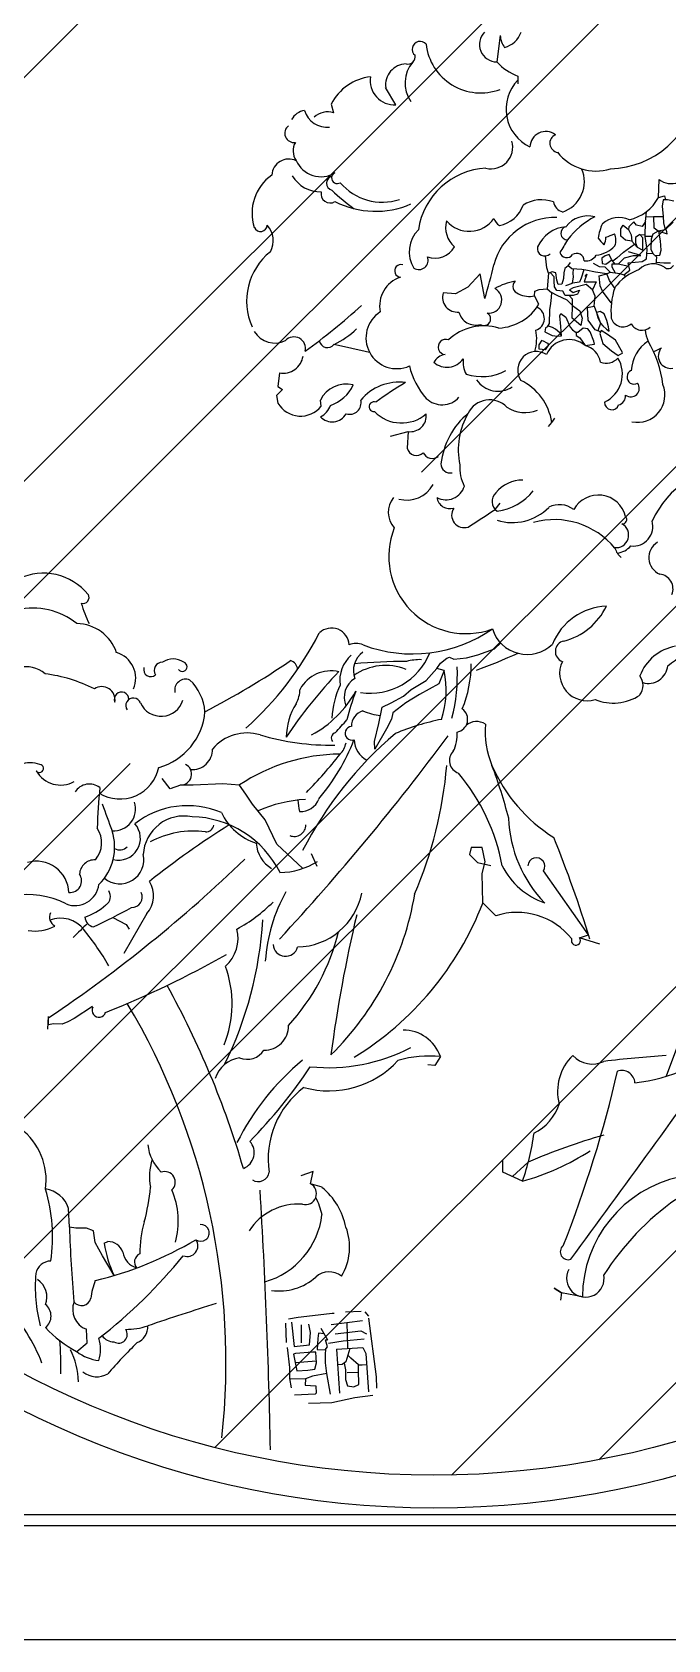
# Model space of a CAD drawing. Extents: x -782 to 1718, y 627 to 2827.
# Drawn here: x 102 to 680, y 627 to 2092 of the extents above; entities that cross this region are included whole.
import ezdxf

# ---------------------------------------------------------------- set-up
doc = ezdxf.new("R2010")
doc.units = 0
doc.header["$MEASUREMENT"] = 0
for name, color, linetype in [('2', 2, 'CONTINUOUS'), ('3', 3, 'CONTINUOUS'), ('7', 7, 'CONTINUOUS'), ('BH', 3, 'CONTINUOUS')]:
    doc.layers.add(name, color=color, linetype=linetype)

msp = doc.modelspace()

# ---------------------------------------------------------------- hatches: boundary and pattern name
at = {"layer": 'BH'}
h = msp.add_hatch(dxfattribs=at)
h.set_pattern_fill('AR-RROOF', color=256, scale=500, angle=45, style=0)
h.set_pattern_definition([(45, (-3402.15, -2521.13), (424.264, 1131.37), [7500, -1000, 2500, -500]), (45, (-3108.7, -1874.1), (-823.78, 116.67), [1500, -165, 3000, -375]), (45, (-3525.9, -2043.83), (1601.597, 2075.358), [4000, -700, 2000, -500])])
edge = h.paths.add_edge_path()
edge.add_arc((467.5, 1577.4), 800, 0, 360)

# ---------------------------------------------------------------- linework, layer by layer
at = {"layer": '2', "linetype": 'CONTINUOUS'}
msp.add_line((1717.5, 627.4), (-782.5, 627.4), dxfattribs=at)
at = {"layer": '3'}
for p, q in [((1617.5, 741.3), (-682.5, 741.3)), ((1617.5, 731.3), (-682.5, 731.3))]:
    msp.add_line(p, q, dxfattribs=at)
at = {"layer": '7'}
for radius in [830, 800]:
    msp.add_circle((467.5, 1577.4), radius, dxfattribs=at)
at = {"layer": 'BH'}
for p, q in [((527.8, 2088.4), (524.7, 2064.4)), ((543.8, 2051.4), (543.8, 2044.4)), ((432.8, 2025.4), (423.5, 2041)), ((374, 2026.1), (376.1, 2018)), ((671.8, 1940.9), (672.5, 1957.4)), ((671.8, 1940.9), (677.4, 1942.5)), ((676.1, 1938.9), (675.3, 1933.2)), ((675.3, 1933.2), (676.1, 1923.8)), ((680.2, 1938.9), (676.1, 1938.9)), ((677.4, 1942.5), (678.2, 1938.9)), ((685.9, 1937.7), (680.2, 1938.9)), ((649.3, 1918.7), (645, 1914.4)), ((651.9, 1915.8), (649.3, 1918.7)), ((660.1, 1919), (656.9, 1914.7)), ((659.8, 1905.4), (660.1, 1919)), ((660.1, 1919), (660.8, 1928)), ((660.5, 1923.5), (667.3, 1923.7)), ((667.3, 1923.7), (676.1, 1923.8)), ((667.9, 1913), (667.6, 1923.7)), ((676.1, 1923.8), (676.5, 1917.8)), ((678, 1911.4), (685.1, 1918.6)), ((637.7, 1912.5), (639.6, 1915.9)), ((637.7, 1905.8), (637.7, 1912.5)), ((641.8, 1902), (637.7, 1905.8)), ((639.6, 1915.9), (644.5, 1911.8)), ((645, 1914.4), (644.5, 1911.8)), ((644.5, 1911.8), (647.1, 1906.9)), ((647.1, 1906.9), (647.5, 1901.3)), ((655, 1907.3), (650.9, 1904.6)), ((650.9, 1904.6), (650.9, 1899.8)), ((656.9, 1914.7), (651.9, 1915.8)), ((657.7, 1904.3), (655, 1907.3)), ((655, 1907.3), (659.8, 1907.1)), ((657.7, 1893), (657.7, 1904.3)), ((665.9, 1905.4), (659.8, 1905.4)), ((661.6, 1893.5), (659.8, 1905.4)), ((666.7, 1907.7), (665.2, 1903.1)), ((671.6, 1910.3), (666.7, 1907.7)), ((671.6, 1910.3), (667.9, 1913)), ((678, 1911.4), (671.6, 1910.3)), ((673.8, 1901.6), (672.3, 1910.4)), ((672.3, 1910.4), (679.9, 1908)), ((676.5, 1917.8), (678, 1911.4)), ((678, 1911.4), (678, 1911.4)), ((679.9, 1908), (679.2, 1911.6)), ((627, 1889.2), (623.4, 1887.7)), ((629.2, 1884.5), (627, 1889.2)), ((640, 1891.3), (633.9, 1885.7)), ((640, 1891.3), (649.9, 1898.4)), ((647.5, 1901.3), (641.8, 1902)), ((655.9, 1888.2), (644.7, 1891.5)), ((652.4, 1895.6), (647.5, 1901.3)), ((650.9, 1899.8), (652.4, 1895.6)), ((652.4, 1895.6), (657.7, 1893)), ((660.9, 1885.2), (661.6, 1893.5)), ((667.1, 1889.6), (661.3, 1890.1)), ((665.2, 1903.1), (664.8, 1893.7)), ((664.8, 1893.7), (667.1, 1889.6)), ((667.1, 1889.6), (670.1, 1887)), ((673.1, 1888.5), (674.2, 1893)), ((674.2, 1893), (673.8, 1901.6)), ((570.1, 1876.8), (569, 1887.7)), ((571.6, 1872.2), (570.1, 1876.8)), ((586.5, 1876.3), (585.6, 1872.5)), ((589.7, 1878.6), (586.5, 1876.3)), ((589.7, 1878.6), (591.7, 1881.8)), ((592.9, 1876), (589.7, 1878.6)), ((602, 1875.4), (592.9, 1876)), ((594.3, 1871.9), (594.5, 1875.9)), ((603.9, 1875.1), (601.5, 1867.6)), ((605.8, 1874.8), (602, 1875.4)), ((614.6, 1873), (605.8, 1874.8)), ((612.3, 1881.3), (618, 1878)), ((618, 1878), (623.1, 1877.7)), ((623.4, 1887.7), (620.2, 1885.6)), ((620.2, 1885.6), (620.5, 1880.9)), ((620.5, 1880.9), (623.8, 1880.2)), ((623.1, 1877.7), (628, 1873)), ((623.8, 1880.2), (629.3, 1884.3)), ((632.4, 1880.2), (629.2, 1884.5)), ((629.5, 1880.2), (629.5, 1877.7)), ((635.3, 1880.2), (629.5, 1880.2)), ((629.5, 1877.7), (632.4, 1872.5)), ((633.9, 1885.7), (630.3, 1883)), ((635.3, 1880.2), (640.9, 1886.1)), ((645, 1878.2), (635.3, 1880.2)), ((640.3, 1870.4), (645.7, 1874.8)), ((640.9, 1886.1), (649.2, 1888.2)), ((644.3, 1881.6), (656.9, 1882.7)), ((645.7, 1874.8), (644.3, 1881.6)), ((649.2, 1888.2), (655.9, 1888.2)), ((656.9, 1882.7), (660.9, 1885.2)), ((668.6, 1888.3), (673.1, 1888.5)), ((669.7, 1883.2), (669.3, 1880.4)), ((676.7, 1881.3), (669.5, 1881.8)), ((670.1, 1887), (669.7, 1883.2)), ((682.8, 1881.3), (676.7, 1881.3)), ((509.7, 1871.5), (498.4, 1859.2)), ((513.8, 1849), (509.7, 1871.5)), ((571.6, 1872.2), (570.4, 1857.8)), ((575.1, 1873.3), (571.6, 1872.2)), ((576.9, 1868.6), (573.3, 1872.7)), ((578.3, 1872.5), (575.1, 1873.3)), ((576.9, 1864.9), (576.9, 1868.6)), ((577.3, 1859.5), (576.9, 1864.9)), ((579.4, 1856.2), (577.3, 1859.5)), ((579.2, 1865.7), (578.3, 1872.5)), ((580.6, 1861.6), (579.2, 1865.7)), ((583.8, 1861.9), (580.6, 1861.6)), ((585.3, 1867.2), (583.8, 1861.9)), ((585.6, 1872.5), (585.3, 1867.2)), ((587.4, 1860.8), (593.5, 1862.9)), ((593.5, 1862.9), (594.6, 1868.7)), ((600, 1864), (593.5, 1862.9)), ((594.6, 1868.7), (594.3, 1871.9)), ((605.9, 1861.6), (594.3, 1858.7)), ((601.5, 1867.6), (600, 1864)), ((606.7, 1871.1), (604.2, 1864.1)), ((604.2, 1864.1), (615, 1864.1)), ((605.1, 1869), (606.7, 1871.1)), ((611.7, 1857), (605.9, 1861.6)), ((615, 1864.1), (611.7, 1857)), ((624.7, 1871.5), (614.6, 1873)), ((615, 1864.1), (615, 1864.1)), ((617.8, 1869.5), (624.8, 1871.6)), ((618.9, 1860.5), (617.8, 1869.5)), ((621, 1855.8), (618.9, 1860.5)), ((627.4, 1865.4), (624.7, 1871.5)), ((624.8, 1871.6), (628, 1873)), ((631.9, 1858.7), (627.4, 1865.4)), ((628, 1873), (636.8, 1871.9)), ((636.8, 1871.9), (640.3, 1870.4)), ((640.3, 1870.4), (641.8, 1868.7)), ((487.2, 1853.1), (475.9, 1854.1)), ((498.4, 1859.2), (487.2, 1853.1)), ((559.1, 1851.4), (559.3, 1855.8)), ((563, 1843.8), (559.1, 1851.4)), ((559.3, 1855.8), (563.4, 1857.3)), ((563.4, 1857.3), (570.4, 1857.8)), ((570.4, 1857.8), (574.5, 1854.6)), ((574.2, 1849.9), (573.6, 1844.4)), ((574.5, 1854.6), (574.2, 1849.9)), ((579.6, 1851.8), (574.5, 1854.6)), ((584.8, 1855.8), (579.4, 1856.2)), ((588.7, 1847.6), (579.6, 1851.8)), ((586.8, 1851.6), (584.8, 1855.8)), ((594.3, 1851.6), (586.8, 1851.6)), ((593.7, 1842.6), (588.7, 1847.6)), ((593.7, 1848.4), (590.6, 1851.6)), ((594.3, 1858.7), (591, 1857)), ((591, 1857), (594.3, 1854.5)), ((593.7, 1842.6), (593.7, 1848.4)), ((594.3, 1854.5), (600.1, 1856.6)), ((598, 1852.9), (594.3, 1851.6)), ((600.1, 1856.6), (598, 1852.9)), ((614.2, 1851.2), (611.7, 1857)), ((613.3, 1842.1), (614.2, 1851.2)), ((628.9, 1845.1), (621, 1855.8)), ((572.7, 1838.8), (572.4, 1826.3)), ((573.6, 1844.4), (572.7, 1838.8)), ((582.1, 1833.3), (583, 1835.3)), ((583, 1823.4), (582.1, 1833.3)), ((583, 1835.3), (587.4, 1832.1)), ((587.4, 1832.1), (591.5, 1822.8)), ((593.3, 1831), (593.7, 1842.6)), ((601.2, 1824.4), (593.3, 1831)), ((593.7, 1842.6), (600.3, 1837.7)), ((600.3, 1837.7), (602.4, 1831)), ((602.4, 1831), (601.2, 1824.4)), ((607.1, 1840.9), (613.3, 1842.1)), ((607.9, 1829.3), (607.1, 1840.9)), ((613.3, 1842.1), (615.4, 1836.2)), ((618.9, 1837.1), (615.4, 1836.2)), ((615.4, 1836.2), (619.2, 1826.6)), ((615.4, 1836.2), (616.6, 1831.8)), ((616.6, 1831.8), (619.2, 1826.6)), ((622.4, 1835), (618.9, 1837.1)), ((624.8, 1828.9), (622.4, 1835)), ((568.9, 1822.2), (568.3, 1818.7)), ((568.3, 1818.7), (575.1, 1815.2)), ((571.9, 1823.9), (568.9, 1822.2)), ((572.4, 1826.3), (570.4, 1823.1)), ((575.4, 1822.5), (571.9, 1823.9)), ((578, 1821), (575.4, 1822.5)), ((582.1, 1817.8), (578, 1821)), ((583.6, 1814.9), (582.1, 1817.8)), ((583.6, 1814.9), (583, 1823.4)), ((591.5, 1822.8), (593.5, 1820.4)), ((593.5, 1820.4), (597, 1818.1)), ((598.5, 1818.1), (597, 1818.1)), ((597, 1818.1), (597, 1815.2)), ((603.4, 1821.9), (598.5, 1818.1)), ((607.5, 1821.3), (603.4, 1821.9)), ((609.6, 1818.7), (607.5, 1821.3)), ((614.2, 1820.6), (607.9, 1829.3)), ((613.1, 1810.2), (609.6, 1818.7)), ((619.1, 1818.5), (614.2, 1820.6)), ((619.2, 1826.6), (616.6, 1819.6)), ((619.6, 1820), (618.5, 1817)), ((618.5, 1817), (621.1, 1808)), ((619.2, 1826.6), (621.3, 1824.2)), ((625.3, 1816.2), (619.6, 1820)), ((621.3, 1824.2), (624.5, 1821)), ((624.5, 1821), (627.1, 1819.3)), ((626.5, 1823.1), (624.8, 1828.9)), ((632.8, 1811), (625.3, 1816.2)), ((627.1, 1819.3), (626.5, 1823.1)), ((627.1, 1819.3), (627.1, 1819.3)), ((563.4, 1806.7), (566, 1811)), ((563.4, 1802.9), (563.4, 1806.7)), ((568.6, 1802.3), (563.4, 1802.9)), ((566.3, 1810.8), (570.7, 1808.2)), ((571.9, 1806.7), (568.6, 1802.3)), ((570.7, 1808.2), (571.9, 1806.7)), ((575.1, 1815.2), (579.8, 1814.6)), ((579.8, 1814.6), (583.6, 1814.9)), ((597, 1815.2), (600.2, 1813.1)), ((600.2, 1813.1), (605, 1806.2)), ((605, 1806.2), (613.7, 1807.3)), ((613.7, 1807.3), (613.1, 1810.2)), ((621.1, 1808), (629, 1801.2)), ((629, 1801.2), (635.1, 1797.1)), ((639.2, 1799.7), (632.8, 1811)), ((635.1, 1797.1), (639.3, 1799.5)), ((326.8, 1781.4), (325.5, 1768.9)), ((329.6, 1766.2), (324.1, 1760.6)), ((324.1, 1760.6), (325.5, 1753.7)), ((325.5, 1768.9), (329.6, 1766.2)), ((364.9, 1750.9), (364.2, 1756.5)), ((428, 1723.7), (443.9, 1727.9)), ((443.9, 1727.9), (443.2, 1712.7)), ((523.2, 1656.9), (527.9, 1662.7)), ((497, 1521.7), (507.5, 1524.5)), ((507.5, 1524.5), (522.5, 1529.8)), ((522.5, 1529.8), (528.3, 1535.3)), ((460.5, 1501), (470.2, 1512)), ((470.2, 1512), (473.4, 1516.8)), ((476.9, 1510.2), (470.2, 1512)), ((476.9, 1510.2), (471.8, 1498.2)), ((473.4, 1516.8), (479.1, 1521.3)), ((479.1, 1521.3), (481.6, 1522.5)), ((481.6, 1522.5), (485.6, 1520.5)), ((485.6, 1520.5), (497, 1521.7)), ((446.7, 1492.9), (460.5, 1501)), ((471.8, 1498.2), (454.4, 1488.5)), ((420.3, 1476.7), (428.4, 1480.8)), ((428.4, 1480.8), (439.8, 1486.8)), ((441.8, 1480.8), (430, 1471.8)), ((439.8, 1486.8), (446.7, 1492.9)), ((454.4, 1488.5), (441.8, 1480.8)), ((417.4, 1462.1), (420.3, 1476.7)), ((428.8, 1465.8), (424.3, 1457.2)), ((430, 1471.8), (428.8, 1465.8)), ((413.4, 1445.5), (417.4, 1462.1)), ((424.3, 1457.2), (413.8, 1438.6)), ((413.8, 1438.6), (413.4, 1445.5)), ((227.3, 1402.4), (220.2, 1411.8)), ((236.7, 1405.9), (227.3, 1402.4)), ((248.4, 1405.9), (236.7, 1405.9)), ((275.3, 1407.1), (248.4, 1405.9)), ((290.6, 1405.9), (275.3, 1407.1)), ((296.4, 1397.7), (290.6, 1405.9)), ((302.3, 1388.4), (296.4, 1397.7)), ((314, 1374.3), (302.3, 1388.4)), ((324.5, 1352.1), (314, 1374.3)), ((348, 1329.8), (324.5, 1352.1)), ((501.3, 1349), (499.9, 1342.5)), ((511.4, 1349), (501.3, 1349)), ((514.2, 1336.1), (511.4, 1349)), ((361.1, 1331.8), (356.1, 1343.3)), ((499.9, 1342.5), (507, 1335.4)), ((507, 1335.4), (519.3, 1332.5)), ((511.4, 1325.3), (514.2, 1336.1)), ((512, 1298.5), (511.4, 1325.3)), ((608.1, 1269.4), (567.1, 1327.7)), ((206.2, 1288.8), (185.1, 1252.5)), ((523.7, 1286.8), (512, 1298.5)), ((175.1, 1285.4), (187.3, 1279)), ((187.3, 1279), (190.1, 1274.6)), ((599.9, 1266.9), (608.1, 1269.4)), ((618.6, 1261), (599.9, 1266.9)), ((156.6, 1204.1), (140, 1193.2)), ((116.3, 1195.1), (115.9, 1183.7)), ((116.8, 1187.5), (116.8, 1195.1)), ((121.1, 1188.4), (116.8, 1187.5)), ((129.1, 1188), (121.1, 1188.4)), ((134.3, 1190.3), (129.1, 1188)), ((140, 1193.2), (134.3, 1190.3)), ((696.5, 1187.8), (678.9, 1140.7)), ((473.3, 1158.7), (468.4, 1150.4)), ((468.4, 1150.4), (462, 1151.2)), ((530.2, 1053.5), (530.2, 1064.1)), ((553.2, 1062.5), (539.1, 1049.3)), ((357.5, 1054.1), (346.2, 1050.1)), ((355.1, 1042.8), (357.5, 1054.1)), ((365.6, 1039.6), (355.1, 1042.8)), ((548.1, 1045.1), (530.2, 1053.5)), ((135.8, 1003.2), (135, 1020.2)), ((141.4, 1002.4), (135.8, 1003.2)), ((151.1, 1002.4), (141.4, 1002.4)), ((157.6, 999.9), (151.1, 1002.4)), ((159.2, 989.4), (157.6, 999.9)), ((165.7, 977.3), (159.2, 989.4)), ((167.4, 988.6), (170.6, 990.2)), ((176.4, 959.3), (165.7, 977.3)), ((577, 947.8), (583.6, 943.4)), ((583.6, 943.4), (577, 947.8)), ((583.6, 943.4), (582.8, 936.9)), ((602.6, 939.7), (583.6, 943.4)), ((343.9, 921.2), (356.8, 922.7)), ((356.8, 922.7), (374.8, 925)), ((374.8, 925), (376.8, 924.8)), ((386.9, 926.3), (401.3, 926.8)), ((404.6, 926.1), (408, 922.2)), ((151.9, 898), (151.1, 910.2)), ((332.3, 915.8), (333.1, 898.3)), ((335.1, 919.9), (343.9, 921.2)), ((337.7, 916.8), (340.3, 894.7)), ((346.5, 914.2), (346.7, 897.8)), ((355.2, 907.3), (353.7, 915)), ((364.5, 911.4), (370.7, 900.8)), ((374, 914.7), (402.6, 918.3)), ((377.6, 906), (400.8, 908.8)), ((388.3, 916.5), (388.9, 893.4)), ((400.8, 908.8), (406.2, 906)), ((408, 920.4), (414.9, 867.1)), ((142.3, 890), (151.9, 898)), ((333.8, 893.6), (335.9, 875.4)), ((340.3, 894.7), (354.2, 896.2)), ((354.2, 896.2), (355.2, 907.3)), ((361.7, 901.9), (361.1, 891.8)), ((362.4, 906.8), (361.7, 901.9)), ((367.6, 906.1), (362.4, 906.8)), ((368.6, 891.6), (370.7, 894.2)), ((368.9, 900.6), (370.7, 900.8)), ((370.7, 894.2), (368.9, 900.6)), ((371.4, 897.5), (384.8, 899.6)), ((378.9, 892.1), (402.8, 893.6)), ((384.8, 899.6), (404.1, 901.6)), ((402.8, 893.6), (405.4, 888.2)), ((341.6, 888.2), (339.8, 887.7)), ((339.8, 887.7), (342.6, 872.3)), ((341.2, 880), (360.5, 881.6)), ((357, 889.3), (341.6, 888.2)), ((359.9, 889.3), (357, 889.3)), ((359.1, 873.8), (360.6, 879.8)), ((360.6, 879.8), (359.9, 889.3)), ((361.1, 891.8), (368.6, 891.6)), ((368.9, 888), (369, 891.6)), ((368.9, 879.8), (368.9, 888)), ((370.1, 870), (368.9, 879.8)), ((378.9, 892.1), (381.5, 852.2)), ((387.4, 880.5), (384, 878.2)), ((385.7, 879.4), (387.1, 873.3)), ((390.9, 892.9), (387.4, 880.5)), ((391.8, 884.1), (389.1, 886.7)), ((398.7, 878), (391.8, 884.1)), ((405.4, 888.2), (408, 853.3)), ((335.9, 875.4), (335.9, 865.3)), ((335.9, 865.3), (350.6, 865.1)), ((335.9, 865.3), (337.5, 856.9)), ((342.6, 872.3), (352.6, 873.1)), ((350.6, 865.1), (350.3, 859.4)), ((356.8, 867.7), (350.6, 865.1)), ((350.6, 865.1), (350.6, 865.1)), ((352.6, 873.1), (359.1, 873.8)), ((370.1, 870), (356.8, 867.7)), ((373.2, 851.2), (370.1, 870)), ((384, 878.2), (379.8, 877.9)), ((387.1, 873.3), (387.1, 864.6)), ((387.1, 864.6), (388.9, 858.7)), ((388.4, 870.8), (398.8, 871.2)), ((398.7, 878), (402.1, 878)), ((398.7, 873.1), (398.7, 878)), ((399.2, 859.9), (398.7, 873.1)), ((402.1, 878), (406.2, 878.3)), ((414.9, 867.1), (415.2, 856.6)), ((359.3, 851.2), (340.5, 850.2)), ((350.3, 859.4), (359.9, 858.9)), ((360.4, 852.2), (359.3, 851.2)), ((359.9, 858.9), (360.4, 852.2)), ((388.9, 858.7), (394.6, 857.9)), ((394.6, 857.9), (399.2, 859.9)), ((395.4, 848.1), (411.9, 850.4)), ((353.4, 843), (374.5, 843.7)), ((374.5, 843.7), (395.4, 848.1))]:
    msp.add_line(p, q, dxfattribs=at)
for centre, radius, start, end in [((454.8, 2076), 7.14, 39.2304, 230.7293), ((510, 2086.2), 50, 186.4472, 290.6601), ((524.9, 2080.4), 16, 135.5422, 269.6017), ((547, 2089.3), 19.2, 182.6044, 217.7617), ((525.5, 2099.3), 22.7, 285.9746, 340.0358), ((443.6, 2069.3), 6.84, 257.1074, 10.1885), ((563.2, 2100.2), 52.5, 222.9175, 248.3591), ((415.3, 2004.9), 46.4, 96.8656, 152.7957), ((431.5, 2047.3), 22, 170.443, 273.375), ((442.5, 2043.5), 19.1, 91.2927, 187.6959), ((470.4, 2045.3), 29.2, 139.3182, 215.0823), ((571, 2021.4), 37.9, 135.7858, 244.8379), ((625.3, 2050.6), 83.6, 272.0393, 350.1901), ((340.1, 1999.5), 8.46, 125.9416, 278.5845), ((351.9, 2004.5), 15.8, 98.1926, 152.2051), ((370.1, 2026.1), 21.2, 196.1032, 276.5535), ((370.4, 2001), 17.9, 71.426, 132.1629), ((519.5, 1986.8), 19.7, 256.2502, 16.1477), ((569.2, 1986.8), 14.3, 52.1336, 178.9552), ((581.4, 1990.4), 8.46, 113.9009, 260.3588), ((354.8, 1983.4), 15.5, 150.0081, 214.7669), ((615.2, 2010.1), 45, 218.4669, 286.8477), ((335.4, 1960.5), 15.5, 64.6223, 176.7421), ((364.6, 1984.5), 24.6, 203.7991, 301.3877), ((379.5, 1958.8), 5.12, 114.3549, 302.2801), ((518.7, 1901.8), 66.1, 93.3978, 171.5834), ((575.4, 1955.3), 29, 288.2477, 24.0378), ((683.4, 1971), 17.4, 231.1985, 351.2756), ((344.1, 1926.8), 42.2, 124.9609, 198.1452), ((364.2, 1976.1), 29.9, 210.9111, 271.2697), ((376.4, 1954), 6.71, 105.1203, 254.4146), ((489.3, 2065.5), 164.5, 225.7699, 235.0078), ((420.5, 1986.9), 50.2, 220.2811, 288.2374), ((373, 1944.3), 8.31, 166.711, 301.6517), ((414.2, 2009.6), 81.2, 243.0696, 293.4961), ((522.5, 1942.7), 27.5, 279.6189, 341.5442), ((565.4, 1908.1), 30.8, 69.3203, 122.9414), ((587.6, 1938.9), 11.5, 189.1807, 254.1263), ((636.5, 1959.8), 40, 282.7213, 331.8165), ((501, 1913.5), 22.9, 164.4494, 229.4278), ((499.7, 1937.5), 27.3, 220.7386, 324.7102), ((577.5, 1865.4), 57.3, 88.1541, 165.5473), ((533.7, 1926.3), 12.6, 201.3874, 238.2632), ((607.4, 1899.7), 24.5, 74.5964, 143.0856), ((645.5, 1860.9), 70, 116.7733, 143.66), ((636, 1899.3), 23.4, 66.4968, 130.3866), ((309.7, 1916.1), 6.12, 202.6718, 357.3302), ((300.6, 1901.8), 20.7, 330.4366, 42.612), ((473.2, 1891.5), 28.2, 134.8424, 211.7287), ((590.2, 1883.4), 31.1, 94.359, 156.1483), ((589.1, 1908.4), 6.11, 101.8318, 270.1943), ((670.5, 1895.3), 54.3, 156.2531, 170.7164), ((696, 1968.3), 101.9, 219.093, 223.642), ((610.3, 1904.6), 13.7, 331.1493, 0.7591), ((577.5, 2030.3), 133.9, 290.3004, 293.8909), ((618.8, 1901.9), 14.3, 340.0265, 25.0668), ((354.7, 1846.6), 57.7, 128.7628, 203.9649), ((468.6, 1905.4), 19.8, 249.1367, 331.9492), ((568.4, 1894.5), 6.85, 167.6726, 314.2522), ((900.8, 1703.8), 369.5, 147.5112, 149.5942), ((588.3, 1892.6), 6.42, 195.5939, 325.4944), ((597.3, 1883.1), 7.03, 1.423, 122.8154), ((611.6, 1916.4), 28.3, 277.2977, 316.7073), ((437.5, 1874.2), 5.75, 74.1338, 265.2422), ((453.8, 1883.7), 8.38, 237.2138, 22.358), ((57.7, 1987.1), 476.6, 343.1484, 346.969), ((605.5, 1894.8), 11.6, 264.2328, 326.1385), ((669.2, 1831.9), 45.9, 108.9588, 144.3153), ((667, 1862.5), 18.1, 55.7439, 134.6378), ((680.5, 1882.2), 5.88, 234.5982, 326.6264), ((445.8, 1842.1), 27.8, 108.5437, 191.1388), ((551.4, 1807.9), 57.7, 100.1143, 119.5012), ((546.3, 1860), 6.92, 136.2862, 254.7828), ((488.6, 1850), 13.4, 162.1362, 276.8478), ((517.2, 1847.6), 12, 263.5176, 61.1591), ((554.4, 1871.9), 21.1, 242.0312, 283.1164), ((697.4, 1837.3), 68.8, 161.9265, 185.147), ((-28.6, 2321), 643.4, 306.0807, 311.9513), ((433.6, 1813.1), 28, 122.459, 294.4602), ((505.4, 1840.5), 15.7, 194.0589, 285.8386), ((513.1, 1830.4), 5.98, 235.8014, 62.236), ((524, 1867.9), 45.9, 273.3511, 328.2452), ((556.8, 1830.7), 11.2, 287.4977, 67.1135), ((639.5, 1834.4), 11.2, 196.6662, 311.4639), ((322.7, 1830.3), 21.9, 211.2033, 296.1906), ((341.5, 1879), 80, 295.9814, 313.9651), ((513.1, 1777), 47.1, 73.2273, 133.3246), ((523.3, 1811.8), 37.7, 342.8275, 12.6058), ((656.8, 1831.2), 11.1, 207.9535, 311.451), ((705.7, 1826.9), 46.5, 188.0594, 201.3568), ((340.1, 1803.4), 10.6, 346.5783, 136.8535), ((370.6, 1811.9), 7.65, 190.5701, 320.6139), ((200.8, 951.5), 873.4, 76.2158, 78.3943), ((478.3, 1804.8), 6.93, 69.4339, 263.7629), ((590.5, 1789.4), 22.2, 49.1824, 157.3969), ((600.7, 1788.2), 18.5, 8.5087, 76.5519), ((680.8, 1781.7), 33.8, 123.1256, 177.3503), ((584.1, 1761.5), 92.1, 5.6396, 31.8082), ((653.8, 1838.8), 40.4, 289.6201, 300.8825), ((683, 1796.6), 11.3, 138.2794, 279.8638), ((330.5, 1799), 18, 258.4372, 352.2501), ((511.7, 1803.3), 68.4, 193.2216, 221.5108), ((478.8, 1785.2), 12.7, 95.4445, 153.5352), ((479.3, 1804.6), 18.2, 228.913, 324.6555), ((519.1, 1791.4), 25.1, 173.8314, 206.7924), ((560.7, 1783.7), 17, 56.8854, 213.0747), ((624, 1805.4), 15.3, 251.1456, 315.8278), ((610.7, 1780.2), 28.3, 295.4582, 30.9544), ((435.7, 1727.4), 45.4, 82.4169, 140.1508), ((553.4, 1575.5), 226.4, 119.5647, 127.7786), ((511, 1825.3), 47.4, 252.3944, 297.6249), ((525.7, 1787.9), 23.3, 213.7057, 304.122), ((524.2, 1728.3), 51.2, 8.8859, 64.2785), ((646.7, 1767.1), 7.72, 232.1327, 37.8276), ((649.6, 1777.4), 6.42, 112.955, 300.2067), ((387.7, 1744.8), 26.3, 76.2569, 153.6004), ((362.3, 1784.7), 34.8, 288.3328, 335.6018), ((474.9, 1773), 20.8, 226.2935, 317.6536), ((633.3, 1760.4), 8.69, 285.3397, 3.5467), ((652.9, 1761), 24.8, 257.9762, 22.5863), ((346.1, 1765.9), 24, 210.6118, 321.3654), ((356.8, 1756.8), 17.2, 295.5662, 342.5658), ((374.9, 1751.4), 14.7, 223.221, 330.1894), ((390.8, 1753.9), 10.4, 252.7413, 14.1225), ((412.8, 1750.5), 4.4, 63.5766, 277.4858), ((438, 1769.8), 34.2, 223.9532, 310.9981), ((446.1, 1742.1), 14.4, 261.0981, 7.7265), ((545.3, 1689.7), 72, 130.4131, 172.9685), ((555.3, 1711.3), 65.7, 149.567, 192.0427), ((518.2, 1734.9), 21.8, 44.0036, 153.814), ((550.4, 1774.7), 29.6, 236.2399, 292.3468), ((629.4, 1754.2), 6.56, 176.4946, 340.9008), ((-208594.9, 158722.8), 261527.7, 323.109889, 323.111981), ((451.6, 1714.7), 8.7, 193.7778, 314.3523), ((466.1, 1712.5), 9.23, 205.3514, 306.5951), ((482.3, 1698.6), 8.46, 180.5776, 282.1418), ((527.8, 1695.3), 36.9, 176.5246, 207.6813), ((747.2, 1609), 89.3, 92.3085, 155.2705), ((442.8, 1692.7), 27.3, 254.6789, 331.0736), ((478.5, 1683.1), 17.4, 241.728, 343.4834), ((531.2, 1664.2), 10.8, 133.4653, 235.338), ((548.5, 1651.5), 32.2, 90.4035, 140.258), ((518.3, 1705.8), 50.9, 277.6158, 321.1129), ((617.1, 1644.5), 25.5, 13.7978, 151.1336), ((446.9, 1654.3), 21, 140.3278, 222.5385), ((481.8, 1669.2), 11.6, 186.7865, 288.3071), ((495.1, 1651.8), 11.5, 146.748, 287.7602), ((-168.9, 2686.1), 1240.2, 302.5636, 303.9175), ((538.8, 1691.7), 46.8, 252.7833, 315.2703), ((581.7, 1639.5), 21.7, 52.8805, 116.7379), ((496.6, 1614), 70.2, 158.22, 290.0705), ((577, 1576.2), 71.4, 39.4229, 105.3441), ((633.3, 1633.5), 11.4, 261.4939, 63.0947), ((638.8, 1647.8), 4.16, 265.234, 41.6037), ((648.8, 1641.4), 17.9, 263.1677, 16.1646), ((679.5, 1613), 16.4, 121.5232, 246.6538), ((649.5, 1627), 18.1, 197.7596, 229.6574), ((630.8, 1638.5), 21.8, 279.4382, 316.9041), ((112, 1545.9), 52.9, 39.3939, 115.3234), ((671.5, 1584.5), 13.6, 337.7089, 83.6274), ((102.2, 1502.4), 64.6, 51.476, 153.4653), ((148, 1576.8), 5.59, 254.3856, 28.2558), ((272.6, 1610.2), 132, 197.0733, 205.695), ((626.5, 1513.7), 55.1, 92.1206, 158.1502), ((571.4, 1594), 58.7, 284.106, 334.6562), ((142, 1514.4), 38.5, 18.1941, 89.3363), ((96.3, 1681), 299.8, 311.8605, 332.8889), ((374.3, 1533), 15.9, 2.255, 134.1006), ((448.1, 1652.4), 127.1, 249.2418, 304.8216), ((552.3, 1558.1), 33.2, 197.6368, 313.9686), ((172, 1503.4), 24, 335.7858, 73.972), ((411.7, 1501.4), 29.9, 130.5039, 188.5454), ((396.6, 1516.6), 18.2, 69.2418, 110.7582), ((414.5, 1510.3), 20.3, 125.0818, 200.9637), ((409.5, 1547.9), 58.3, 261.3331, 338.2362), ((303.1, 2061.4), 587.1, 290.2278, 294.2383), ((587.7, 1527.5), 9.75, 101.9248, 249.5965), ((694.4, 1490.8), 42, 99.4726, 159.8592), ((574.8, 1667), 185.4, 304.6781, 315.4844), ((96.2, 1487.4), 26.3, 48.7891, 104.9606), ((209.6, 1510.9), 6.32, 162.456, 314.3646), ((220.2, 1510.3), 7.36, 88.6201, 211.8558), ((230.1, 1504.4), 16.4, 53.9951, 126.0049), ((238.5, 1513.6), 4.27, 213.4536, 72.7683), ((-102.7, 2166.5), 782.5, 297.5323, 304.1862), ((677.3, 1222.1), 412.6, 135.9103, 146.5413), ((334.5, 1510.7), 8.89, 3.3065, 74.0521), ((373.9, 1477.6), 32.3, 77.3605, 150.9008), ((423.5, 1464.6), 50.2, 68.1641, 125.0287), ((444, 971.5), 547, 90.1472, 95.1322), ((454.6, 1475.7), 44.4, 88.1663, 105.6466), ((389.6, 1492.4), 89, 342.4946, 11.4757), ((334.1, 1505.5), 154.7, 345.5333, 3.0376), ((390.6, 1517.2), 110.9, 337.8189, 359.5459), ((606.8, 1507.6), 24.9, 154.3071, 287.1235), ((662.6, 1516.1), 17.7, 253.376, 355.0828), ((96.7, 1370.7), 137.5, 63.2787, 82.9699), ((165.2, 1483.6), 12, 349.751, 124.0628), ((241.5, 1492.3), 10, 67.3336, 191.5721), ((213.5, 1468.8), 45.7, 4.8101, 45.7761), ((458.3, 1461.4), 84, 154.964, 176.2167), ((405.9, 1485.8), 20.1, 121.0283, 203.1909), ((643.4, 1496.6), 14.4, 323.2434, 36.7566), ((183.2, 1483.9), 6.66, 359.795, 201.4298), ((193.9, 1478.3), 6.89, 20.4332, 215.6786), ((219.2, 1489.1), 20.6, 203.9546, 343.1931), ((394.6, 1448), 61.6, 148.7368, 178.5453), ((315.3, 1494.4), 30.4, 331.5351, 357.9344), ((307.6, 1540.8), 101.6, 298.5476, 330.8308), ((690.5, 1385.1), 312.8, 160.1436, 165.1256), ((630.6, 1524.5), 44, 247.9816, 303.6238), ((201.5, 1477.6), 57.8, 285.8199, 355.0685), ((73.1, 1737.5), 416.4, 317.0154, 319.1892), ((407.6, 1458.9), 15.3, 108.1861, 178.5616), ((423.2, 1520.1), 50.9, 246.4489, 265.1565), ((515.7, 1255.2), 214.5, 101.0771, 112.8823), ((486.5, 1465.7), 11.7, 279.9782, 54.9473), ((297.6, 1411.6), 41.7, 73.6591, 139.4332), ((374.7, 1674.5), 232.3, 253.6591, 270.645), ((-1283.6, 2758), 2195.6, 317.1792, 323.4563), ((655.1, 1189.7), 344.7, 130.2579, 153.0005), ((378.9, 1448.8), 4.92, 103.9554, 222.6242), ((392.8, 1453.1), 6.24, 95.0852, 287.5501), ((456.4, 1451.5), 32.3, 332.5817, 4.7831), ((506.3, 1449.1), 14.6, 56.6004, 131.0224), ((592.2, 1454.2), 78.1, 174.8411, 202.9324), ((247.5, 1438.4), 18.5, 265.5268, 0.9619), ((220.4, 1514.3), 186.8, 319.6089, 338.9367), ((368.1, 1448), 19.7, 314.7526, 349.049), ((417.4, 1448.3), 22.7, 183.049, 241.1621), ((493.6, 1428.2), 12, 135.0256, 251.4733), ((99.9, 1402.8), 23.4, 67.8486, 112.1514), ((108.5, 1420.9), 3.62, 213.6378, 86.838), ((181.7, 1429.4), 36.2, 238.5788, 348.3532), ((237.1, 1415.8), 9.85, 267.2259, 64.6828), ((383.2, 1267.2), 166.9, 90.4405, 123.7425), ((89.2, 1661.2), 370.6, 315.0246, 322.197), ((108.3, 1454.3), 372.1, 336.6204, 355.2883), ((654.9, 1482.4), 146.9, 203.5167, 237.7254), ((96, 1262.7), 453.8, 14.4223, 20.7856), ((127.6, 1431.3), 25.4, 209.4375, 299.3976), ((153.9, 1391.4), 15.4, 52.2667, 147.9688), ((348.3, 1298.3), 184.5, 10.6524, 39.9339), ((651.4, 1353.2), 490.6, 174.1034, 178.4286), ((357.6, 1269.4), 123.6, 93.2866, 113.9883), ((428.5, 1400.1), 85.3, 185.3186, 192.3671), ((346.3, 1399.2), 17.4, 266.3377, 339.7671), ((10335.5, 5085.4), 10820.9, 199.97628, 200.11385), ((176, 1384.1), 19.9, 266.1173, 17.9869), ((243.2, 1309.2), 77.9, 66.7131, 127.9815), ((239.9, 1340.6), 37.1, 78.5121, 176.7446), ((245, 1284.9), 92.2, 26.6502, 88.5613), ((322.8, 1404.2), 54.1, 205.6556, 251.6884), ((140.7, 1353.3), 24.3, 320.1798, 33.4561), ((128.9, 1349.5), 48, 314.505, 17.8465), ((180.3, 1357.4), 20, 256.2745, 41.5154), ((708.7, 689.8), 803.1, 122.1645, 128.5227), ((248.9, 1279.2), 84.8, 82.7345, 117.9245), ((259.8, 1370.8), 7.49, 267.9915, 348.7046), ((340.4, 1369.6), 10.5, 247.0593, 0.284), ((652, 1379.6), 116.6, 181.9052, 224.1009), ((181.5, 1356), 9.19, 239.7626, 316.7877), ((334.3, 1354.6), 28.6, 183.4859, 239.4087), ((-378, 967.6), 1031.3, 16.8007, 22.2562), ((105.8, 1307.1), 29.4, 1.7935, 106.4802), ((-606.7, 2271.5), 1297.8, 303.8973, 314.0239), ((158.4, 1324.2), 13.5, 86.0112, 177.2163), ((181.7, 1337.7), 21.7, 229.7212, 13.3601), ((326.3, 1392.7), 66.5, 270.8887, 302.0983), ((590.8, 1363.2), 68.5, 206.6568, 250.7656), ((560.7, 1332), 7.67, 326.5415, 176.6126), ((136.1, 1318.7), 10.7, 265.4448, 35.031), ((187.9, 1305), 24.4, 318.4534, 32.3924), ((97.6, 1228.9), 77.2, 62.8873, 137.0003), ((140.7, 1318.1), 22, 248.8753, 352.5606), ((163.8, 1304.4), 9.24, 304.3456, 34.4007), ((192.5, 1303.9), 9.55, 268.7268, 25.4263), ((467.2, 1234.5), 153.6, 151.0836, 175.886), ((341.9, 1319.5), 61.1, 271.2714, 348.7498), ((188.1, 1349.9), 265.4, 314.3947, 350.6238), ((126.8, 1285.7), 9.28, 155.2697, 241.6242), ((128.9, 1343.3), 61.4, 289.7691, 310.7091), ((-337.6, 2288.2), 1126.3, 296.092, 298.0667), ((220.3, 1399.6), 142.1, 298.555, 315.1465), ((245.4, 1401.7), 285.9, 301.5141, 338.8355), ((543.3, 1227.1), 62.8, 37.9237, 108.1662), ((104.7, 1309.3), 36.4, 259.8147, 299.097), ((127.8, 1257.8), 26.8, 37.9801, 111.4761), ((351.9, 1062.8), 294.9, 132.6122, 136.1455), ((-61.3, 1106.5), 269, 30.0971, 38.6005), ((159.6, 1286.5), 9.95, 185.4236, 259.1635), ((-28.8, 1302.6), 341, 333.656, 356.7077), ((254.7, 1266.6), 34.5, 311.7658, 13.7286), ((288.2, 1274.8), 5.032511787845567e-11, 0, 207.4572), ((1631, 994.4), 1268.2, 166.6308, 172.485), ((332.4, 1261.4), 11.4, 183.5592, 344.4311), ((188.5, 1320.1), 198.1, 317.7109, 346.0295), ((596.7, 1264.2), 4.16, 158.5215, 40.3903), ((-165.4, 2038.6), 903.7, 291.6918, 299.4401), ((184.8, 1206.6), 99, 337.9111, 20.2092), ((277.7, 1240.8), 5.032511787845567e-11, 220.4185, 0), ((-498.7, 824.2), 826.2, 16.3506, 28.8932), ((162.6, 1200.7), 6.34, 152.5057, 343.919), ((-361.8, 880.1), 640, 353.84, 30.7191), ((313.1, 1186.5), 22, 269.2172, 0.7429), ((439.6, 1147), 35.7, 19.1501, 90.4299), ((-22452.9, 17861.1), 28570, 323.76652, 324.26144), ((633.5, 1288.6), 154.7, 276.286, 312.0424), ((295, 1129.6), 28.3, 99.1281, 161.0344), ((297.6, 1174), 17.9, 246.9325, 328.0957), ((371.7, 1309.2), 160.7, 264.0452, 297.7111), ((464, 1047.3), 111.8, 85.1897, 105.192), ((625.5, 1126.9), 45.5, 134.0735, 194.6212), ((611.6, 1175.8), 24, 222.5369, 296.2383), ((744.8, 149.8), 1011.9, 93.7428, 96.9614), ((493.1, 978.2), 228.9, 129.3428, 153.5173), ((-18.9, 1396.2), 448, 315.3606, 326.5615), ((372.1, 1211.9), 84.5, 254.2422, 317.8346), ((-446.3, 1394.7), 1109.3, 338.4012, 347.0131), ((638.2, 1133.7), 12.3, 5.3177, 107.3388), ((397.8, 1065.5), 81.2, 126.8076, 188.6663), ((539.5, 1128.6), 44, 295.5659, 342.5657), ((55.9, 1046.3), 58.6, 351.7898, 52.9035), ((320, 1122.8), 241, 341.1901, 351.8982), ((765.3, 577.7), 529.1, 105.6971, 113.6312), ((248.3, 1082.9), 41.5, 186.2508, 225.4225), ((288.6, 1071.1), 15.3, 290.8995, 42.2975), ((489.1, 1258.3), 221.2, 285.4532, 303.0667), ((261.9, 1049.2), 53.3, 162.9299, 190.3656), ((42.2, 1053.3), 167.8, 344.3386, 355.2965), ((222.5, 1044.3), 9.59, 311.494, 110.4688), ((307.5, 1054.9), 10.1, 238.4684, 351.0515), ((350.6, 1033.8), 10, 253.589, 63.6426), ((325, 990.4), 63.7, 11.534, 50.4288), ((714.9, 939.2), 112.3, 102.0177, 179.7269), ((-28.6, 994.5), 149, 351.5016, 16.9771), ((110.2, 1012.3), 26, 17.7225, 81.8442), ((163.7, 1008.8), 71.1, 344.2333, 23.5292), ((-5149.2, 700), 5468.8, 1.0528, 3.5316), ((303.2, 1000.9), 63.9, 12.2978, 27.2771), ((830.6, 826), 247.8, 125.1969, 147.3093), ((344.2, 970.6), 53.7, 86.219, 146.8792), ((293.4, 1023.3), 72.7, 286.1875, 353.0845), ((1211.4, 1034.1), 1076.1, 181.6439, 185.2685), ((298.9, 980), 99.1, 163.5595, 180.6153), ((255.3, 998), 7.62, 233.6229, 93.5764), ((339.4, 985.1), 51.3, 328.9952, 20.6087), ((78.8, 1283.6), 338.7, 283.7556, 300.517), ((266, 1003), 99.7, 188.2847, 205.9794), ((170.7, 975.7), 14.5, 19.277, 90.3254), ((243, 986.2), 9.59, 248.0405, 36.1708), ((589.7, 980.9), 7.25, 130.2323, 289.2919), ((118.9, 958.3), 14.1, 90.3688, 168.5369), ((-127.5, 1275.4), 472.7, 307.8383, 320.9027), ((201.1, 982.5), 16.8, 186.8318, 255.5999), ((202.9, 971.5), 8.03, 113.2682, 221.5221), ((250.1, 949.4), 145.5, 175.3786, 194.3161), ((96.4, 939.7), 18.8, 338.5215, 57.1395), ((213.8, 932.4), 58.9, 157.8194, 174.0894), ((326.8, 995), 49.8, 261.5888, 311.7877), ((372.1, 944.4), 18.2, 51.7245, 132.2226), ((605.3, 956.6), 17.1, 151.4308, 10.8201), ((146.8, 940.5), 8.67, 216.9303, 346.831), ((-27.7, 827.2), 147.9, 20.6669, 44.6586), ((105.6, 922.3), 13.4, 308.4494, 51.5506), ((158.1, 928.4), 19.4, 159.2585, 249.1746), ((824.8, -884.6), 1901.2, 106.9884, 108.9628), ((198.6, 992.5), 117, 223.6197, 241.2202), ((180.5, 905.5), 7.85, 237.3214, 36.8809), ((187.6, 969.9), 59.7, 269.2053, 288.9628), ((191.6, 912.4), 15.4, 291.671, 3.7416), ((-133.7, 878.2), 261.6, 358.1397, 4.8773), ((131.8, 892), 32.3, 341.779, 18.221), ((175.8, 911), 12.1, 212.4483, 272.2438), ((623.6, 469.1), 604.8, 134.821, 138.5085), ((79.7, 861.9), 64.2, 0.5223, 27.569), ((166.9, 922.1), 40.5, 232.6037, 263.821), ((160.5, 887), 20, 231.3475, 300.487)]:
    msp.add_arc(centre, radius, start, end, dxfattribs=at)

doc.saveas('drawing.dxf')
